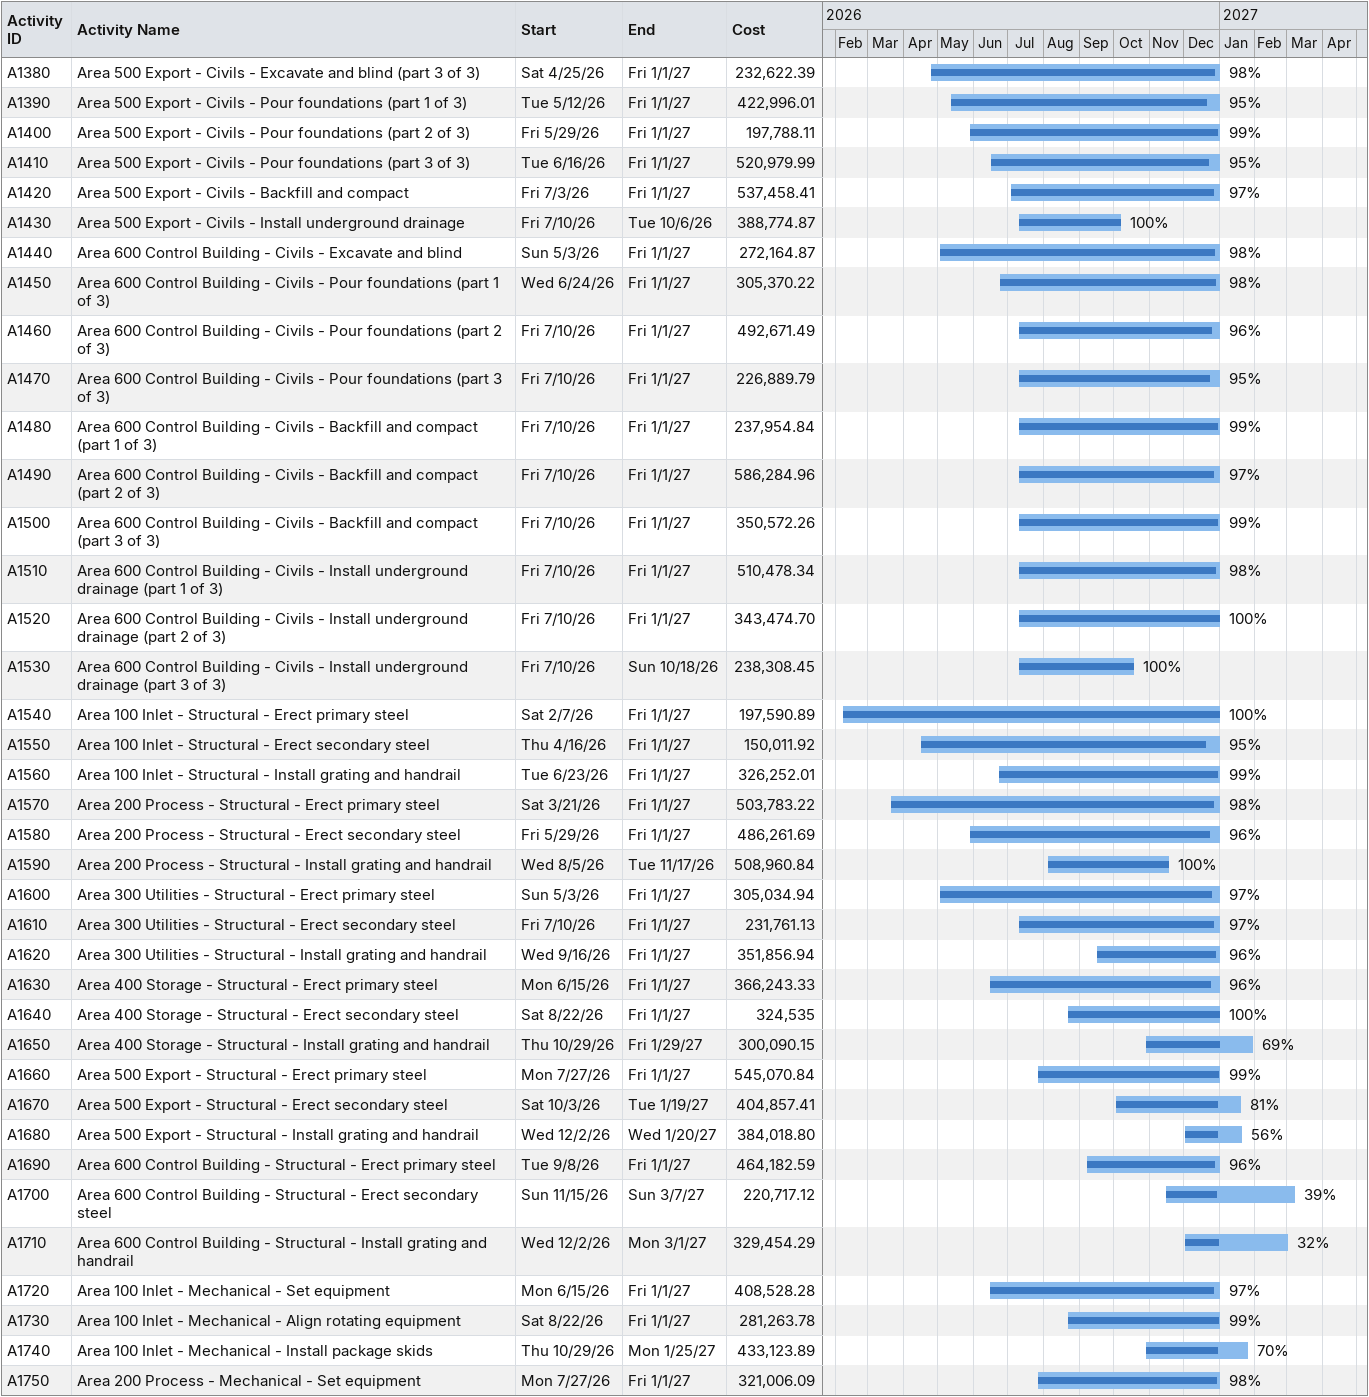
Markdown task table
| ID | Task | Start | Finish | % complete | Cost |
|---|---|---|---|---|---|
| A1380 | Area 500 Export - Civils - Excavate and blind (part 3 of 3) | 2026-04-25 | 2027-01-01 | 98 | 232622.39 |
| A1390 | Area 500 Export - Civils - Pour foundations (part 1 of 3) | 2026-05-12 | 2027-01-01 | 95 | 422996.01 |
| A1400 | Area 500 Export - Civils - Pour foundations (part 2 of 3) | 2026-05-29 | 2027-01-01 | 99 | 197788.11 |
| A1410 | Area 500 Export - Civils - Pour foundations (part 3 of 3) | 2026-06-16 | 2027-01-01 | 95 | 520979.99 |
| A1420 | Area 500 Export - Civils - Backfill and compact | 2026-07-03 | 2027-01-01 | 97 | 537458.41 |
| A1430 | Area 500 Export - Civils - Install underground drainage | 2026-07-10 | 2026-10-06 | 100 | 388774.87 |
| A1440 | Area 600 Control Building - Civils - Excavate and blind | 2026-05-03 | 2027-01-01 | 98 | 272164.87 |
| A1450 | Area 600 Control Building - Civils - Pour foundations (part 1 of 3) | 2026-06-24 | 2027-01-01 | 98 | 305370.22 |
| A1460 | Area 600 Control Building - Civils - Pour foundations (part 2 of 3) | 2026-07-10 | 2027-01-01 | 96 | 492671.49 |
| A1470 | Area 600 Control Building - Civils - Pour foundations (part 3 of 3) | 2026-07-10 | 2027-01-01 | 95 | 226889.79 |
| A1480 | Area 600 Control Building - Civils - Backfill and compact (part 1 of 3) | 2026-07-10 | 2027-01-01 | 99 | 237954.84 |
| A1490 | Area 600 Control Building - Civils - Backfill and compact (part 2 of 3) | 2026-07-10 | 2027-01-01 | 97 | 586284.96 |
| A1500 | Area 600 Control Building - Civils - Backfill and compact (part 3 of 3) | 2026-07-10 | 2027-01-01 | 99 | 350572.26 |
| A1510 | Area 600 Control Building - Civils - Install underground drainage (part 1 of 3) | 2026-07-10 | 2027-01-01 | 98 | 510478.34 |
| A1520 | Area 600 Control Building - Civils - Install underground drainage (part 2 of 3) | 2026-07-10 | 2027-01-01 | 100 | 343474.70 |
| A1530 | Area 600 Control Building - Civils - Install underground drainage (part 3 of 3) | 2026-07-10 | 2026-10-18 | 100 | 238308.45 |
| A1540 | Area 100 Inlet - Structural - Erect primary steel | 2026-02-07 | 2027-01-01 | 100 | 197590.89 |
| A1550 | Area 100 Inlet - Structural - Erect secondary steel | 2026-04-16 | 2027-01-01 | 95 | 150011.92 |
| A1560 | Area 100 Inlet - Structural - Install grating and handrail | 2026-06-23 | 2027-01-01 | 99 | 326252.01 |
| A1570 | Area 200 Process - Structural - Erect primary steel | 2026-03-21 | 2027-01-01 | 98 | 503783.22 |
| A1580 | Area 200 Process - Structural - Erect secondary steel | 2026-05-29 | 2027-01-01 | 96 | 486261.69 |
| A1590 | Area 200 Process - Structural - Install grating and handrail | 2026-08-05 | 2026-11-17 | 100 | 508960.84 |
| A1600 | Area 300 Utilities - Structural - Erect primary steel | 2026-05-03 | 2027-01-01 | 97 | 305034.94 |
| A1610 | Area 300 Utilities - Structural - Erect secondary steel | 2026-07-10 | 2027-01-01 | 97 | 231761.13 |
| A1620 | Area 300 Utilities - Structural - Install grating and handrail | 2026-09-16 | 2027-01-01 | 96 | 351856.94 |
| A1630 | Area 400 Storage - Structural - Erect primary steel | 2026-06-15 | 2027-01-01 | 96 | 366243.33 |
| A1640 | Area 400 Storage - Structural - Erect secondary steel | 2026-08-22 | 2027-01-01 | 100 | 324535 |
| A1650 | Area 400 Storage - Structural - Install grating and handrail | 2026-10-29 | 2027-01-29 | 69 | 300090.15 |
| A1660 | Area 500 Export - Structural - Erect primary steel | 2026-07-27 | 2027-01-01 | 99 | 545070.84 |
| A1670 | Area 500 Export - Structural - Erect secondary steel | 2026-10-03 | 2027-01-19 | 81 | 404857.41 |
| A1680 | Area 500 Export - Structural - Install grating and handrail | 2026-12-02 | 2027-01-20 | 56 | 384018.80 |
| A1690 | Area 600 Control Building - Structural - Erect primary steel | 2026-09-08 | 2027-01-01 | 96 | 464182.59 |
| A1700 | Area 600 Control Building - Structural - Erect secondary steel | 2026-11-15 | 2027-03-07 | 39 | 220717.12 |
| A1710 | Area 600 Control Building - Structural - Install grating and handrail | 2026-12-02 | 2027-03-01 | 32 | 329454.29 |
| A1720 | Area 100 Inlet - Mechanical - Set equipment | 2026-06-15 | 2027-01-01 | 97 | 408528.28 |
| A1730 | Area 100 Inlet - Mechanical - Align rotating equipment | 2026-08-22 | 2027-01-01 | 99 | 281263.78 |
| A1740 | Area 100 Inlet - Mechanical - Install package skids | 2026-10-29 | 2027-01-25 | 70 | 433123.89 |
| A1750 | Area 200 Process - Mechanical - Set equipment | 2026-07-27 | 2027-01-01 | 98 | 321006.09 |
